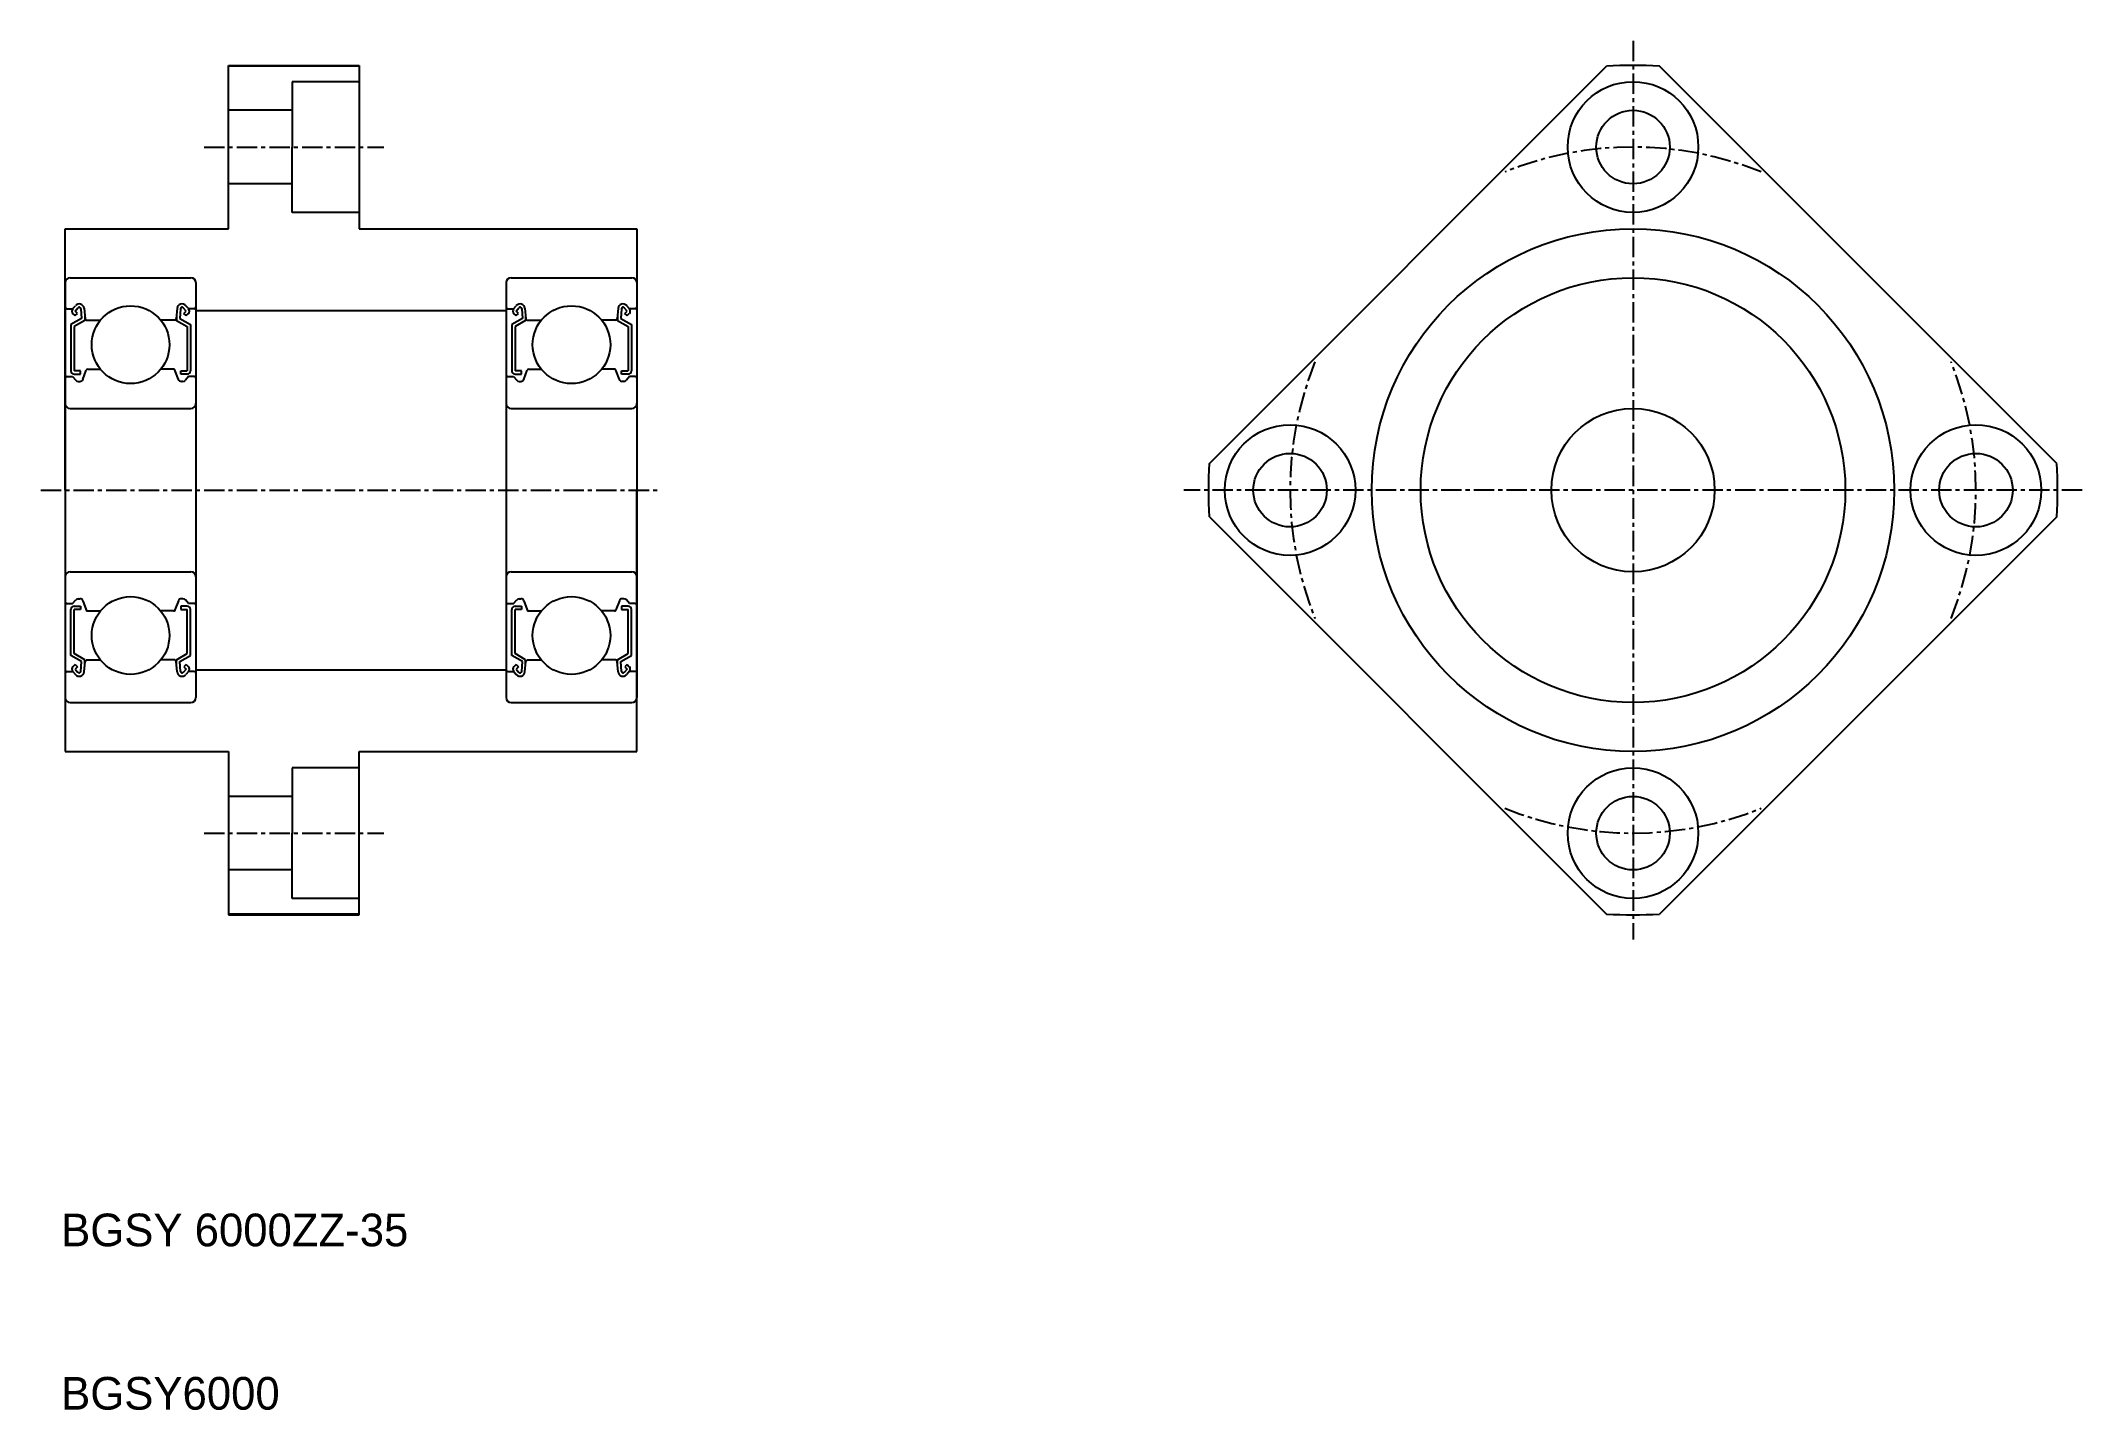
# Model space of a CAD drawing. Extents: x 136 to 261, y 75 to 159.
import ezdxf

# ---------------------------------------------------------------- set-up
doc = ezdxf.new("R2010")
doc.units = 0
doc.linetypes.add('CENTER', pattern=[2, 1.25, -0.25, 0.25, -0.25])
doc.linetypes.add('DASHED', pattern=[19.05, 12.7, -6.35])
doc.layers.get('0').update_dxf_attribs({"linetype": 'CONTINUOUS'})
doc.layers.add('CENTER', color=1, linetype='CENTER')

msp = doc.modelspace()

# ---------------------------------------------------------------- linework, layer by layer
for p, q in [((147.01, 157.25), (155.01, 157.25)), ((147.01, 147.25), (147.01, 157.25)), ((155.01, 157.2), (147.01, 157.2)), ((155.01, 157.25), (155.01, 147.25)), ((207.07, 132.88), (231.39, 157.2)), ((258.96, 132.88), (234.64, 157.2)), ((137.01, 131.25), (137.01, 147.25)), ((137.01, 147.25), (147.01, 147.25)), ((155.01, 147.25), (172.01, 147.25)), ((172.01, 147.25), (172.01, 131.25)), ((137.01, 143.95), (137.01, 118.55)), ((137.31, 144.25), (144.71, 144.25)), ((145.01, 143.95), (145.01, 118.55)), ((164.01, 143.95), (164.01, 118.55)), ((164.31, 144.25), (171.71, 144.25)), ((172.01, 143.95), (172.01, 118.55)), ((137.46, 142.34), (137.63, 142.54)), ((144.57, 142.34), (144.4, 142.54)), ((164.46, 142.34), (164.63, 142.54)), ((171.57, 142.34), (171.4, 142.54)), ((137.11, 142.35), (137.47, 142.35)), ((138, 141.75), (137.35, 141.38)), ((137.35, 141.38), (137.35, 138.55)), ((137.62, 141.93), (137.47, 142.07)), ((138.2, 141.64), (137.55, 141.26)), ((137.55, 141.26), (137.55, 138.55)), ((137.62, 142.21), (137.79, 142.41)), ((137.76, 142.07), (137.62, 142.21)), ((137.62, 141.93), (137.76, 142.07)), ((137.96, 142.35), (138, 141.75)), ((138.16, 142.38), (138.22, 141.74)), ((138.2, 142), (138.2, 141.64)), ((138.32, 141.65), (139.16, 141.65)), ((143.71, 141.65), (142.86, 141.65)), ((143.87, 142.38), (143.81, 141.74)), ((143.83, 142), (143.83, 141.64)), ((143.83, 141.64), (144.48, 141.26)), ((144.07, 142.35), (144.03, 141.75)), ((144.03, 141.75), (144.68, 141.38)), ((144.41, 142.21), (144.24, 142.41)), ((144.27, 142.07), (144.41, 142.21)), ((144.41, 141.93), (144.27, 142.07)), ((144.41, 141.93), (144.55, 142.07)), ((144.48, 141.26), (144.48, 138.55)), ((144.91, 142.35), (144.55, 142.35)), ((144.68, 141.38), (144.68, 138.55)), ((164.11, 142.35), (164.47, 142.35)), ((165, 141.75), (164.35, 141.38)), ((164.35, 141.38), (164.35, 138.55)), ((164.62, 141.93), (164.47, 142.07)), ((165.2, 141.64), (164.55, 141.26)), ((164.55, 141.26), (164.55, 138.55)), ((164.62, 142.21), (164.79, 142.41)), ((164.76, 142.07), (164.62, 142.21)), ((164.62, 141.93), (164.76, 142.07)), ((164.96, 142.35), (165, 141.75)), ((165.16, 142.38), (165.22, 141.74)), ((165.2, 142), (165.2, 141.64)), ((165.32, 141.65), (166.16, 141.65)), ((170.71, 141.65), (169.86, 141.65)), ((170.87, 142.38), (170.81, 141.74)), ((170.83, 142), (170.83, 141.64)), ((170.83, 141.64), (171.48, 141.26)), ((171.07, 142.35), (171.03, 141.75)), ((171.03, 141.75), (171.68, 141.38)), ((171.41, 142.21), (171.24, 142.41)), ((171.27, 142.07), (171.41, 142.21)), ((171.41, 141.93), (171.27, 142.07)), ((171.41, 141.93), (171.55, 142.07)), ((171.48, 141.26), (171.48, 138.55)), ((171.91, 142.35), (171.55, 142.35)), ((171.68, 141.38), (171.68, 138.55)), ((137.11, 138.2), (137.46, 138.2)), ((137.46, 138.2), (137.66, 137.97)), ((137.95, 138.55), (137.55, 138.55)), ((137.55, 138.35), (137.95, 138.35)), ((137.81, 137.9), (137.91, 137.9)), ((137.95, 138.35), (137.95, 138.55)), ((138.09, 138.03), (138.29, 138.59)), ((138.39, 138.65), (139.16, 138.65)), ((143.64, 138.65), (142.86, 138.65)), ((143.94, 138.03), (143.73, 138.59)), ((144.08, 138.35), (144.08, 138.55)), ((144.08, 138.55), (144.48, 138.55)), ((144.48, 138.35), (144.08, 138.35)), ((144.22, 137.9), (144.12, 137.9)), ((144.56, 138.2), (144.37, 137.97)), ((144.91, 138.2), (144.56, 138.2)), ((164.11, 138.2), (164.46, 138.2)), ((164.46, 138.2), (164.66, 137.97)), ((164.95, 138.55), (164.55, 138.55)), ((164.55, 138.35), (164.95, 138.35)), ((164.81, 137.9), (164.91, 137.9)), ((164.95, 138.35), (164.95, 138.55)), ((165.09, 138.03), (165.29, 138.59)), ((165.39, 138.65), (166.16, 138.65)), ((170.64, 138.65), (169.86, 138.65)), ((170.94, 138.03), (170.73, 138.59)), ((171.08, 138.35), (171.08, 138.55)), ((171.08, 138.55), (171.48, 138.55)), ((171.48, 138.35), (171.08, 138.35)), ((171.22, 137.9), (171.12, 137.9)), ((171.56, 138.2), (171.37, 137.97)), ((171.91, 138.2), (171.56, 138.2)), ((137.31, 136.25), (144.71, 136.25)), ((164.31, 136.25), (171.71, 136.25)), ((137.01, 131.25), (137.01, 115.25)), ((172.01, 115.25), (172.01, 131.25)), ((207.07, 129.62), (231.39, 105.3)), ((258.96, 129.62), (234.64, 105.3)), ((137.31, 126.25), (144.71, 126.25)), ((164.31, 126.25), (171.71, 126.25)), ((137.11, 124.3), (137.46, 124.3)), ((137.35, 121.13), (137.35, 123.95)), ((137.46, 124.3), (137.66, 124.53)), ((137.55, 124.15), (137.95, 124.15)), ((137.55, 121.24), (137.55, 123.95)), ((137.95, 123.95), (137.55, 123.95)), ((137.81, 124.6), (137.91, 124.6)), ((137.95, 124.15), (137.95, 123.95)), ((138.09, 124.47), (138.29, 123.92)), ((138.39, 123.85), (139.16, 123.85)), ((143.64, 123.85), (142.86, 123.85)), ((143.94, 124.47), (143.73, 123.92)), ((144.08, 124.15), (144.08, 123.95)), ((144.48, 124.15), (144.08, 124.15)), ((144.08, 123.95), (144.48, 123.95)), ((144.22, 124.6), (144.12, 124.6)), ((144.56, 124.3), (144.37, 124.53)), ((144.48, 121.24), (144.48, 123.95)), ((144.91, 124.3), (144.56, 124.3)), ((144.68, 121.13), (144.68, 123.95)), ((164.11, 124.3), (164.46, 124.3)), ((164.35, 121.13), (164.35, 123.95)), ((164.46, 124.3), (164.66, 124.53)), ((164.55, 124.15), (164.95, 124.15)), ((164.55, 121.24), (164.55, 123.95)), ((164.95, 123.95), (164.55, 123.95)), ((164.81, 124.6), (164.91, 124.6)), ((164.95, 124.15), (164.95, 123.95)), ((165.09, 124.47), (165.29, 123.92)), ((165.39, 123.85), (166.16, 123.85)), ((170.64, 123.85), (169.86, 123.85)), ((170.94, 124.47), (170.73, 123.92)), ((171.08, 124.15), (171.08, 123.95)), ((171.48, 124.15), (171.08, 124.15)), ((171.08, 123.95), (171.48, 123.95)), ((171.22, 124.6), (171.12, 124.6)), ((171.56, 124.3), (171.37, 124.53)), ((171.48, 121.24), (171.48, 123.95)), ((171.91, 124.3), (171.56, 124.3)), ((171.68, 121.13), (171.68, 123.95)), ((137.11, 120.15), (137.47, 120.15)), ((138, 120.75), (137.35, 121.13)), ((137.46, 120.17), (137.63, 119.96)), ((137.62, 120.58), (137.47, 120.44)), ((138.2, 120.87), (137.55, 121.24)), ((137.62, 120.58), (137.76, 120.43)), ((137.76, 120.43), (137.62, 120.29)), ((137.62, 120.29), (137.79, 120.09)), ((137.96, 120.15), (138, 120.75)), ((138.16, 120.13), (138.22, 120.76)), ((138.2, 120.51), (138.2, 120.87)), ((138.32, 120.85), (139.16, 120.85)), ((143.71, 120.85), (142.86, 120.85)), ((143.87, 120.13), (143.81, 120.76)), ((143.83, 120.87), (144.48, 121.24)), ((143.83, 120.51), (143.83, 120.87)), ((144.03, 120.75), (144.68, 121.13)), ((144.07, 120.15), (144.03, 120.75)), ((144.41, 120.29), (144.24, 120.09)), ((144.41, 120.58), (144.27, 120.43)), ((144.27, 120.43), (144.41, 120.29)), ((144.57, 120.17), (144.4, 119.96)), ((144.41, 120.58), (144.55, 120.44)), ((144.91, 120.15), (144.55, 120.15)), ((164.11, 120.15), (164.47, 120.15)), ((165, 120.75), (164.35, 121.13)), ((164.46, 120.17), (164.63, 119.96)), ((164.62, 120.58), (164.47, 120.44)), ((165.2, 120.87), (164.55, 121.24)), ((164.62, 120.58), (164.76, 120.43)), ((164.76, 120.43), (164.62, 120.29)), ((164.62, 120.29), (164.79, 120.09)), ((164.96, 120.15), (165, 120.75)), ((165.16, 120.13), (165.22, 120.76)), ((165.2, 120.51), (165.2, 120.87)), ((165.32, 120.85), (166.16, 120.85)), ((170.71, 120.85), (169.86, 120.85)), ((170.87, 120.13), (170.81, 120.76)), ((170.83, 120.87), (171.48, 121.24)), ((170.83, 120.51), (170.83, 120.87)), ((171.03, 120.75), (171.68, 121.13)), ((171.07, 120.15), (171.03, 120.75)), ((171.41, 120.29), (171.24, 120.09)), ((171.41, 120.58), (171.27, 120.43)), ((171.27, 120.43), (171.41, 120.29)), ((171.57, 120.17), (171.4, 119.96)), ((171.41, 120.58), (171.55, 120.44)), ((171.91, 120.15), (171.55, 120.15)), ((137.31, 118.25), (144.71, 118.25)), ((164.31, 118.25), (171.71, 118.25)), ((137.01, 115.25), (147.01, 115.25)), ((147.01, 115.25), (147.01, 105.25)), ((155.01, 115.25), (172.01, 115.25)), ((155.01, 105.25), (155.01, 115.25)), ((155.01, 105.3), (147.01, 105.3)), ((147.01, 105.25), (155.01, 105.25))]:
    msp.add_line(p, q)
at = {"color": 3, "linetype": 'DASHED'}
for p, q in [((150.91, 156.25), (150.91, 152.25)), ((155.01, 156.25), (150.91, 156.25)), ((150.91, 154.5), (147.01, 154.5)), ((150.91, 148.25), (150.91, 152.25)), ((150.91, 150), (147.01, 150)), ((155.01, 148.25), (150.91, 148.25)), ((150.91, 114.25), (150.91, 110.25)), ((155.01, 114.25), (150.91, 114.25)), ((150.91, 112.5), (147.01, 112.5)), ((150.91, 106.25), (150.91, 110.25)), ((150.91, 108), (147.01, 108)), ((155.01, 106.25), (150.91, 106.25))]:
    msp.add_line(p, q, dxfattribs=at)
at = {"color": 7, "linetype": 'CONTINUOUS'}
for p, q in [((145.01, 142.25), (164.01, 142.25)), ((145.01, 120.25), (164.01, 120.25))]:
    msp.add_line(p, q, dxfattribs=at)
for centre, radius in [((233.01, 152.25), 4), ((233.01, 152.25), 2.25), ((233.01, 131.25), 16), ((233.01, 131.25), 13), ((141.01, 140.15), 2.38), ((168.01, 140.15), 2.38), ((233.01, 131.25), 5), ((212.01, 131.25), 4), ((254.01, 131.25), 4), ((212.01, 131.25), 2.25), ((254.01, 131.25), 2.25), ((141.01, 122.35), 2.38), ((168.01, 122.35), 2.38), ((233.01, 110.25), 4), ((233.01, 110.25), 2.25)]:
    msp.add_circle(centre, radius)
for centre, radius, start, end in [((233.01, 131.25), 26, 86.4096, 93.5904), ((137.31, 143.95), 0.3, 90, 180), ((144.71, 143.95), 0.3, 0, 90), ((164.31, 143.95), 0.3, 90, 180), ((171.71, 143.95), 0.3, 0, 90), ((137.86, 142.35), 0.3, 4.9354, 140.137), ((144.16, 142.35), 0.3, 39.863, 175.0646), ((164.86, 142.35), 0.3, 4.9354, 140.137), ((171.16, 142.35), 0.3, 39.863, 175.0646), ((137.11, 142.45), 0.1, 180, 270), ((137.62, 142.21), 0.2, 140.137, 225.002), ((137.86, 142.35), 0.1, 3.1017, 139.9503), ((138.32, 141.75), 0.1, 184.9354, 270), ((143.71, 141.75), 0.1, 270, 355.0646), ((144.17, 142.35), 0.1, 40.0497, 176.8983), ((144.41, 142.21), 0.2, 314.998, 39.863), ((144.91, 142.45), 0.1, 270, 0), ((164.11, 142.45), 0.1, 180, 270), ((164.62, 142.21), 0.2, 140.137, 225.002), ((164.86, 142.35), 0.1, 3.1017, 139.9503), ((165.32, 141.75), 0.1, 184.9354, 270), ((170.71, 141.75), 0.1, 270, 355.0646), ((171.17, 142.35), 0.1, 40.0497, 176.8983), ((171.41, 142.21), 0.2, 314.998, 39.863), ((171.91, 142.45), 0.1, 270, 0), ((137.11, 138.1), 0.1, 90, 180.8103), ((137.55, 138.55), 0.2, 180, 270), ((137.81, 138.1), 0.2, 219.9762, 270), ((137.91, 138.1), 0.2, 270, 339.9916), ((138.39, 138.55), 0.1, 90, 159.9916), ((143.64, 138.55), 0.1, 20.0084, 90), ((144.12, 138.1), 0.2, 200.0084, 270), ((144.22, 138.1), 0.2, 270, 320.0238), ((144.48, 138.55), 0.2, 270, 0), ((144.91, 138.1), 0.1, 359.1897, 90), ((164.11, 138.1), 0.1, 90, 180.8103), ((164.55, 138.55), 0.2, 180, 270), ((164.81, 138.1), 0.2, 219.9762, 270), ((164.91, 138.1), 0.2, 270, 339.9916), ((165.39, 138.55), 0.1, 90, 159.9916), ((170.64, 138.55), 0.1, 20.0084, 90), ((171.12, 138.1), 0.2, 200.0084, 270), ((171.22, 138.1), 0.2, 270, 320.0238), ((171.48, 138.55), 0.2, 270, 0), ((171.91, 138.1), 0.1, 359.1897, 90), ((137.31, 136.55), 0.3, 180, 270), ((144.71, 136.55), 0.3, 270, 0), ((164.31, 136.55), 0.3, 180, 270), ((171.71, 136.55), 0.3, 270, 0), ((233.01, 131.25), 26, 176.4096, 183.5904), ((233.01, 131.25), 26, 356.4096, 3.5904), ((137.31, 125.95), 0.3, 90, 180), ((144.71, 125.95), 0.3, 0, 90), ((164.31, 125.95), 0.3, 90, 180), ((171.71, 125.95), 0.3, 0, 90), ((137.11, 124.4), 0.1, 179.1897, 270), ((137.55, 123.95), 0.2, 90, 180), ((137.81, 124.4), 0.2, 90, 140.0238), ((137.91, 124.4), 0.2, 20.0084, 90), ((138.39, 123.95), 0.1, 200.0084, 270), ((143.64, 123.95), 0.1, 270, 339.9916), ((144.12, 124.4), 0.2, 90, 159.9916), ((144.22, 124.4), 0.2, 39.9762, 90), ((144.48, 123.95), 0.2, 0, 90), ((144.91, 124.4), 0.1, 270, 0.8103), ((164.11, 124.4), 0.1, 179.1897, 270), ((164.55, 123.95), 0.2, 90, 180), ((164.81, 124.4), 0.2, 90, 140.0238), ((164.91, 124.4), 0.2, 20.0084, 90), ((165.39, 123.95), 0.1, 200.0084, 270), ((170.64, 123.95), 0.1, 270, 339.9916), ((171.12, 124.4), 0.2, 90, 159.9916), ((171.22, 124.4), 0.2, 39.9762, 90), ((171.48, 123.95), 0.2, 0, 90), ((171.91, 124.4), 0.1, 270, 0.8103), ((137.11, 120.05), 0.1, 90, 180), ((137.62, 120.29), 0.2, 134.998, 219.863), ((137.86, 120.15), 0.3, 219.863, 355.0646), ((137.86, 120.16), 0.1, 220.0497, 356.8983), ((138.32, 120.75), 0.1, 90, 175.0646), ((143.71, 120.75), 0.1, 4.9354, 90), ((144.16, 120.15), 0.3, 184.9354, 320.137), ((144.17, 120.16), 0.1, 183.1017, 319.9503), ((144.41, 120.29), 0.2, 320.137, 45.002), ((144.91, 120.05), 0.1, 0, 90), ((164.11, 120.05), 0.1, 90, 180), ((164.62, 120.29), 0.2, 134.998, 219.863), ((164.86, 120.15), 0.3, 219.863, 355.0646), ((164.86, 120.16), 0.1, 220.0497, 356.8983), ((165.32, 120.75), 0.1, 90, 175.0646), ((170.71, 120.75), 0.1, 4.9354, 90), ((171.16, 120.15), 0.3, 184.9354, 320.137), ((171.17, 120.16), 0.1, 183.1017, 319.9503), ((171.41, 120.29), 0.2, 320.137, 45.002), ((171.91, 120.05), 0.1, 0, 90), ((137.31, 118.55), 0.3, 180, 270), ((144.71, 118.55), 0.3, 270, 0), ((164.31, 118.55), 0.3, 180, 270), ((171.71, 118.55), 0.3, 270, 0), ((233.01, 131.25), 26, 266.4096, 273.5904)]:
    msp.add_arc(centre, radius, start, end)
at = {"layer": 'CENTER', "color": 1, "linetype": 'CENTER'}
for p, q in [((233.01, 158.75), (233.01, 103.75)), ((145.51, 152.25), (156.51, 152.25)), ((135.51, 131.25), (173.51, 131.25)), ((260.51, 131.25), (205.51, 131.25)), ((145.51, 110.25), (156.51, 110.25))]:
    msp.add_line(p, q, dxfattribs=at)
for start, end in [(68.0388, 111.9612), (158.0388, 201.9612), (338.0388, 21.9612), (248.0388, 291.9612)]:
    msp.add_arc((233.01, 131.25), 21, start, end, dxfattribs=at)

# ---------------------------------------------------------------- texts
for s, p in [('BGSY 6000ZZ-35', (136.76, 84.96)), ('BGSY6000', (136.76, 74.96))]:
    msp.add_text(s, height=2).set_placement(p)

doc.saveas('drawing.dxf')
